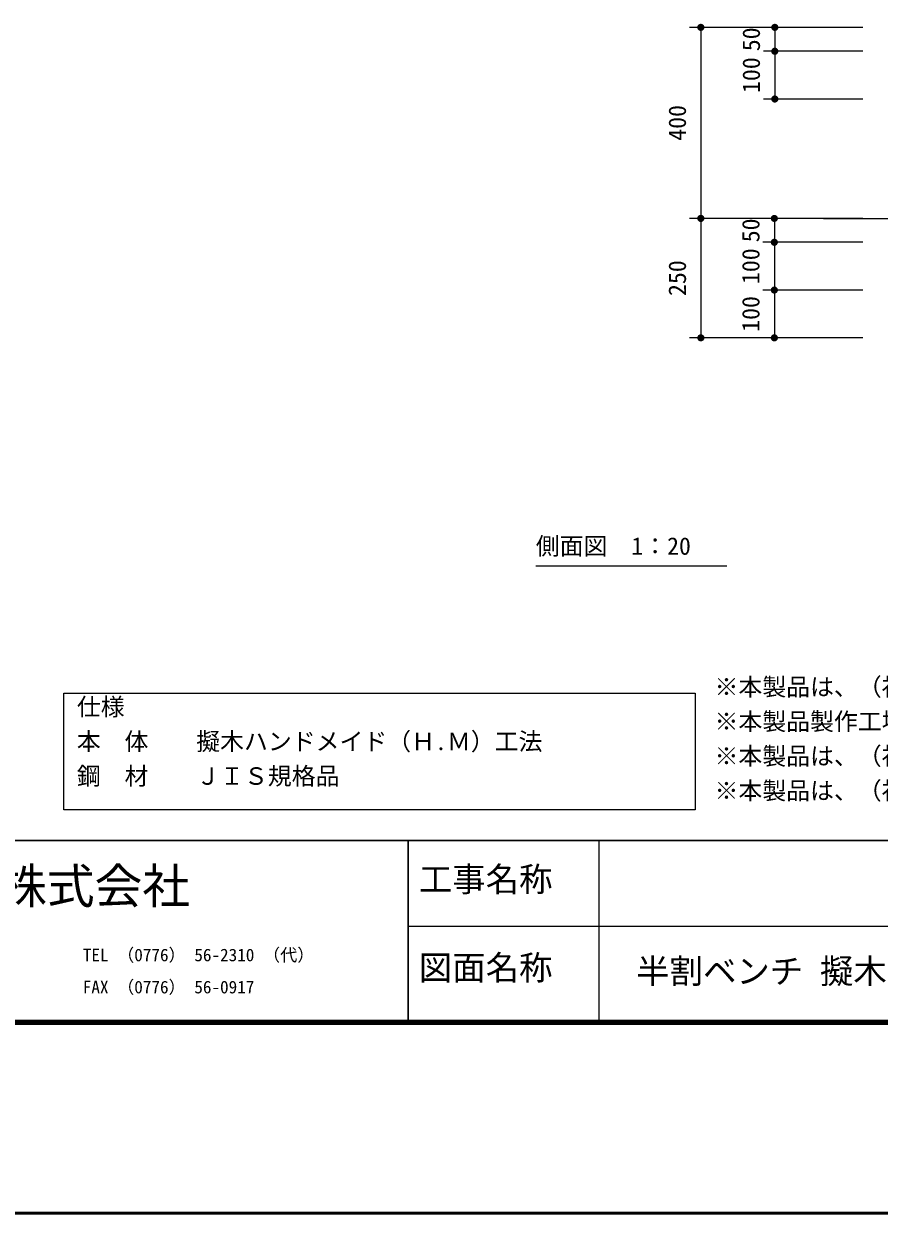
# Model space of a CAD drawing. Units: millimetres at full size, sheet at 1:20. Extents: x 0 to 8400, y 0 to 5940.
# Drawn here: x 3774 to 5565, y 0 to 2490 of the extents above; entities that cross this region are included whole.
import ezdxf
from ezdxf.enums import TextEntityAlignment as Align

# ---------------------------------------------------------------- set-up
doc = ezdxf.new("R2010")
doc.units = ezdxf.units.MM
doc.header["$LTSCALE"] = 20
doc.layers.add('D-DOC', color=7, linetype='Continuous')
for name, color, linetype, lineweight in [('D-STR', 1, 'Continuous', 13), ('D-STR-DIM', 7, 'Continuous', 13), ('D-STR-HTXT', 7, 'Continuous', 13), ('D-TTL', 2, 'Continuous', 140), ('D-TTL-FRAM', 2, 'Continuous', 13), ('D-TTL-LINE', 7, 'Continuous', 13), ('D-TTL-TXT', 7, 'Continuous', 13)]:
    doc.layers.add(name, color=color, linetype=linetype, lineweight=lineweight)
doc.styles.add('ＭＳ ゴシック', font='')
doc.styles.get('ＭＳ ゴシック').set_extended_font_data('MS Gothic')

# ---------------------------------------------------------------- blocks, each defined once
blk = doc.blocks.new('filled_dot')
at = {"color": 0, "linetype": 'Continuous', "lineweight": -2, "const_width": 1.25}
blk.add_lwpolyline([(-0.625, 0, 1), (0.625, 0, 1)], format="xyb", close=True, dxfattribs=at)

msp = doc.modelspace()

# ---------------------------------------------------------------- linework, layer by layer
at = {"layer": 'D-STR'}
msp.add_line((5448.78, 2082.74), (5790.66, 2082.74), dxfattribs=at)
at = {"layer": 'D-STR-DIM'}
for p, q in [((5531.38, 2482.74), (5167.86, 2482.74)), ((5191.86, 2482.74), (5191.86, 2082.74)), ((5531.38, 2482.74), (5322.72, 2482.74)), ((5346.72, 2482.74), (5346.72, 2432.74)), ((5531.38, 2432.74), (5322.72, 2432.74)), ((5531.38, 2432.74), (5322.72, 2432.74)), ((5346.72, 2432.74), (5346.72, 2332.74)), ((5531.38, 2332.74), (5322.72, 2332.74)), ((5531.38, 2082.74), (5167.86, 2082.74)), ((5531.38, 2082.74), (5167.86, 2082.74)), ((5191.86, 2082.74), (5191.86, 1832.74)), ((5531.38, 2082.74), (5321.76, 2082.74)), ((5345.76, 2082.74), (5345.76, 2032.74)), ((5531.38, 2032.74), (5321.76, 2032.74)), ((5531.38, 2032.74), (5321.76, 2032.74)), ((5345.76, 2032.74), (5345.76, 1932.74)), ((5531.38, 1932.74), (5321.76, 1932.74)), ((5531.38, 1932.74), (5321.76, 1932.74)), ((5345.76, 1932.74), (5345.76, 1832.74)), ((5531.38, 1832.74), (5167.86, 1832.74)), ((5531.38, 1832.74), (5321.76, 1832.74))]:
    msp.add_line(p, q, dxfattribs=at)
at = {"layer": 'D-STR-HTXT'}
msp.add_line((4846.17, 1355.14), (5246.17, 1355.14), dxfattribs=at)
at = {"layer": 'D-TTL'}
msp.add_line((400, 400), (8000, 400), dxfattribs=at)
at = {"layer": 'D-TTL', "lineweight": 50}
msp.add_line((0, 0), (8400, 0), dxfattribs=at)
at = {"layer": 'D-TTL-FRAM'}
for p, q in [((8000, 780), (400, 780)), ((400, 400), (8000, 400))]:
    msp.add_line(p, q, dxfattribs=at)
msp.add_lwpolyline([(3858.02, 1088.99), (5180.24, 1088.99), (5180.24, 844.86), (3858.02, 844.86)], close=True, dxfattribs=at)
at = {"layer": 'D-TTL-LINE'}
for p, q in [((2979.22, 780), (4579.22, 780)), ((4579.22, 780), (4579.22, 400)), ((4579.22, 780), (6279.22, 780)), ((4579.22, 400), (4579.22, 780)), ((4979.22, 400), (4979.22, 780)), ((6279.22, 600), (4579.22, 600)), ((4579.22, 400), (2979.22, 400)), ((6279.22, 400), (4579.22, 400))]:
    msp.add_line(p, q, dxfattribs=at)

# ---------------------------------------------------------------- block references
at = {"layer": 'D-STR-DIM', "xscale": 6, "yscale": 6}
for p, rotation in [((5191.86, 2482.74), 270), ((5346.72, 2482.74), 270), ((5346.72, 2432.74), 90), ((5346.72, 2432.74), 270), ((5346.72, 2332.74), 90), ((5191.86, 2082.74), 270), ((5191.86, 2082.74), 90), ((5345.76, 2082.74), 270), ((5345.76, 2032.74), 90), ((5345.76, 2032.74), 270), ((5345.76, 1932.74), 90), ((5345.76, 1932.74), 270), ((5191.86, 1832.74), 90), ((5345.76, 1832.74), 90)]:
    msp.add_blockref('filled_dot', p, dxfattribs=dict(at, rotation=rotation))

# ---------------------------------------------------------------- texts
at = {"layer": 'D-DOC', "style": 'ＭＳ ゴシック'}
for s, p in [('※本製品は、（社）日本公園施設業協会\u3000賠償責任保険加入製品とする。', (5220.54, 1120.37)), ('仕様', (3885.1, 1078.57)), ('※本製品製作工場は、ＩＳＯ9001：2000認証工場とする。', (5220.54, 1047.89)), ('本\u3000体\u3000\u3000擬木ハンドメイド（Ｈ.Ｍ）工法', (3885.1, 1006.09)), ('※本製品は、（社）日本公園施設業協会\u3000ＳＰ・ＳＰＬマーク表示認定\u3000企業の製品とする。', (5220.54, 975.4)), ('鋼\u3000材\u3000\u3000ＪＩＳ規格品\u3000', (3885.1, 933.61)), ('※本製品は、（社）日本公園施設業協会\u3000ＳＰＬマークを表示する。', (5220.54, 902.92))]:
    msp.add_text(s, height=36.66, dxfattribs=at).set_placement(p, align=Align.TOP_LEFT)
at = {"layer": 'D-STR-DIM', "style": 'ＭＳ ゴシック'}
for s, p in [('50', (5278.96, 2457.74)), ('100', (5278.96, 2382.74)), ('400', (5124.1, 2282.74)), ('50', (5278.01, 2057.74)), ('100', (5278.01, 1982.74)), ('250', (5124.1, 1957.74)), ('100', (5278.01, 1882.74))]:
    msp.add_text(s, height=36.66, rotation=90, dxfattribs=at).set_placement(p, align=Align.TOP_CENTER)
at = {"layer": 'D-STR-HTXT', "style": 'ＭＳ ゴシック'}
msp.add_text('側面図\u30001：20', height=36.66, dxfattribs=at).set_placement((4846.17, 1415.14), align=Align.TOP_LEFT)
at = {"layer": 'D-TTL-TXT', "style": 'ＭＳ ゴシック'}
for s, height, p in [('上屋敷工業株式会社', 73.31, (3222.26, 626.38)), ('工事名称', 51.32, (4601.25, 658.17)), ('TEL （0776） 56-2310 （代）', 26.39, (3897.6, 519.54)), ('図面名称', 51.32, (4601.25, 472.96)), ('半割ベンチ 擬木 (KMB-G-02)', 51.32, (5056.34, 465.69)), ('FAX （0776） 56-0917', 26.39, (3897.6, 452.37))]:
    msp.add_text(s, height=height, dxfattribs=at).set_placement(p, align=Align.BOTTOM_LEFT)

doc.saveas('drawing.dxf')
